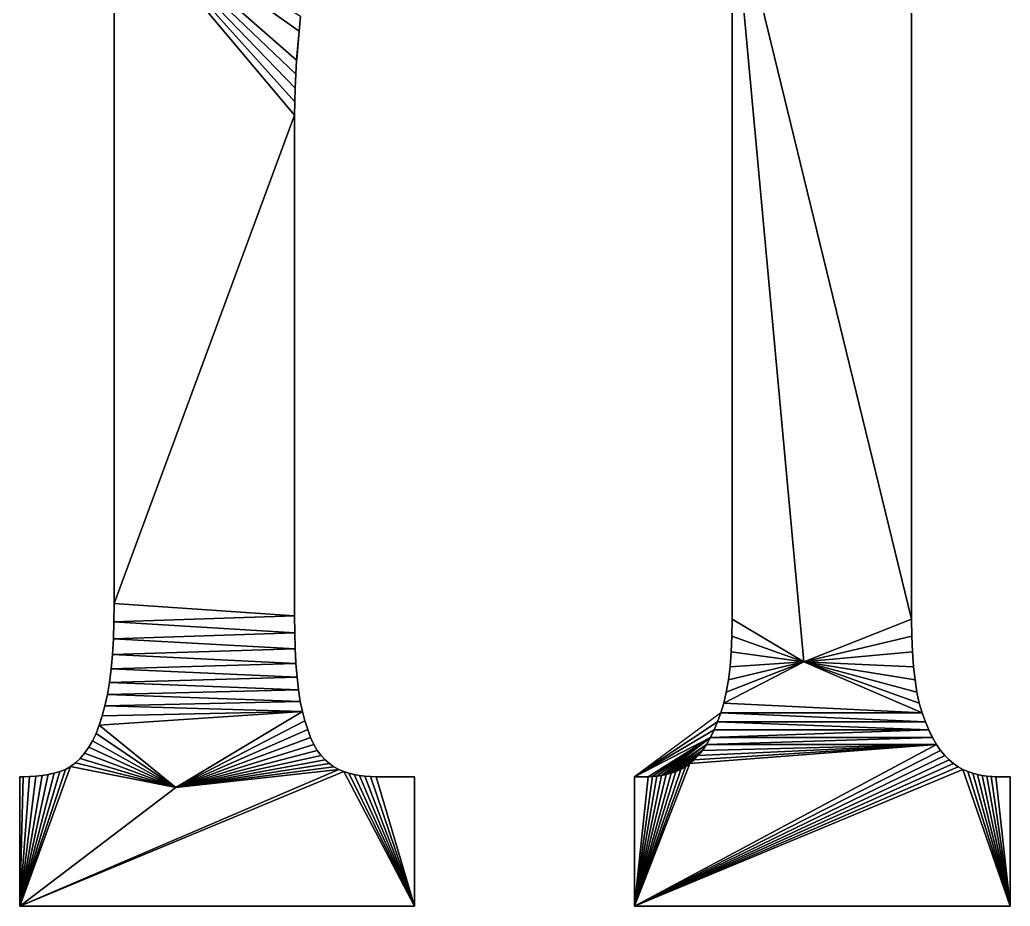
# Model space of a CAD drawing. Header units: inches. Extents: x 62 to 1153, y 3 to 780.
# Drawn here: x 86.934 to 90.973, y 31.263 to 34.875 of the extents above; entities that cross this region are included whole.
import ezdxf

# ---------------------------------------------------------------- set-up
doc = ezdxf.new("R2010")
doc.units = ezdxf.units.IN
doc.header["$MEASUREMENT"] = 0
doc.layers.add('Base', color=3, linetype='Continuous')

msp = doc.modelspace()

# ---------------------------------------------------------------- linework, layer by layer
at = {"layer": 'Base'}
for points in [[(90.571, 32.4325, -43), (90.571, 36.5665, -43), (89.839, 35.4325, -43)], [(90.571, 32.4325, -44), (90.571, 36.5665, -44), (90.571, 32.4325, -43)], [(90.571, 32.4325, -43), (90.571, 36.5665, -44), (90.571, 36.5665, -43)], [(89.839, 35.4325, -44), (89.839, 32.4325, -44), (89.839, 32.4325, -43)], [(89.839, 35.4325, -44), (89.839, 32.4325, -43), (89.839, 35.4325, -43)], [(89.839, 32.4325, -43), (90.131, 32.2595, -43), (89.839, 35.4325, -43)], [(90.571, 32.4325, -43), (89.839, 35.4325, -43), (90.131, 32.2595, -43)], [(87.319, 32.4965, -43), (88.054, 34.4875, -43), (87.319, 35.3615, -43)], [(88.073, 34.8295, -43), (88.079, 34.8885, -43), (87.319, 35.3615, -43)], [(88.06, 34.6535, -43), (88.063, 34.7115, -43), (87.319, 35.3615, -43)], [(88.055, 34.5415, -43), (88.057, 34.5975, -43), (87.319, 35.3615, -43)], [(88.057, 34.5975, -43), (88.06, 34.6535, -43), (87.319, 35.3615, -43)], [(88.063, 34.7115, -43), (88.073, 34.8295, -43), (87.319, 35.3615, -43)], [(88.054, 34.4875, -43), (88.055, 34.5415, -43), (87.319, 35.3615, -43)], [(87.319, 35.3615, -44), (87.319, 32.4965, -43), (87.319, 35.3615, -43)], [(87.319, 35.3615, -44), (87.319, 32.4965, -44), (87.319, 32.4965, -43)], [(88.079, 34.8885, -44), (88.079, 34.8885, -43), (88.073, 34.8295, -43)], [(88.079, 34.8885, -44), (88.073, 34.8295, -43), (88.073, 34.8295, -44)], [(88.073, 34.8295, -43), (88.063, 34.7115, -43), (88.0633, 34.7149, -44)], [(88.073, 34.8295, -44), (88.073, 34.8295, -43), (88.0633, 34.7149, -44)], [(88.063, 34.7115, -44), (88.063, 34.7115, -43), (88.06, 34.6535, -43)], [(88.063, 34.7115, -44), (88.06, 34.6535, -43), (88.06, 34.6535, -44)], [(88.063, 34.7115, -44), (88.0633, 34.7149, -44), (88.063, 34.7115, -43)], [(88.06, 34.6535, -44), (88.06, 34.6535, -43), (88.057, 34.5975, -43)], [(88.06, 34.6535, -44), (88.057, 34.5975, -43), (88.057, 34.5975, -44)], [(88.057, 34.5975, -44), (88.057, 34.5975, -43), (88.055, 34.5415, -43)], [(88.057, 34.5975, -44), (88.055, 34.5415, -43), (88.055, 34.5415, -44)], [(88.055, 34.5415, -44), (88.055, 34.5415, -43), (88.054, 34.4875, -43)], [(88.055, 34.5415, -44), (88.054, 34.4875, -43), (88.054, 34.4875, -44)], [(88.054, 34.4875, -43), (87.319, 32.4965, -43), (88.054, 32.4465, -43)], [(88.054, 32.4465, -44), (88.054, 34.4875, -44), (88.054, 32.4465, -43)], [(88.054, 34.4875, -43), (88.054, 32.4465, -43), (88.054, 34.4875, -44)], [(87.319, 32.4965, -43), (87.318, 32.4225, -43), (88.054, 32.4465, -43)], [(87.319, 32.4965, -44), (87.318, 32.4225, -44), (87.318, 32.4225, -43)], [(87.319, 32.4965, -44), (87.318, 32.4225, -43), (87.319, 32.4965, -43)], [(88.054, 32.4465, -43), (87.318, 32.4225, -43), (88.055, 32.3775, -43)], [(88.054, 32.4465, -44), (88.054, 32.4465, -43), (88.055, 32.3775, -43)], [(88.054, 32.4465, -44), (88.055, 32.3775, -43), (88.055, 32.3775, -44)], [(87.316, 32.3535, -43), (88.055, 32.3775, -43), (87.318, 32.4225, -43)], [(87.318, 32.4225, -44), (87.316, 32.3535, -44), (87.316, 32.3535, -43)], [(87.318, 32.4225, -44), (87.316, 32.3535, -43), (87.318, 32.4225, -43)], [(89.839, 32.4325, -44), (89.838, 32.3635, -44), (89.838, 32.3635, -43)], [(89.839, 32.4325, -44), (89.838, 32.3635, -43), (89.839, 32.4325, -43)], [(89.838, 32.3635, -43), (90.131, 32.2595, -43), (89.839, 32.4325, -43)], [(90.572, 32.3635, -43), (90.571, 32.4325, -43), (90.131, 32.2595, -43)], [(90.571, 32.4325, -44), (90.571, 32.4325, -43), (90.572, 32.3635, -43)], [(90.571, 32.4325, -44), (90.572, 32.3635, -43), (90.572, 32.3635, -44)], [(87.312, 32.2895, -43), (88.057, 32.3125, -43), (87.316, 32.3535, -43)], [(87.316, 32.3535, -44), (87.312, 32.2895, -44), (87.312, 32.2895, -43)], [(87.316, 32.3535, -44), (87.312, 32.2895, -43), (87.316, 32.3535, -43)], [(88.055, 32.3775, -43), (87.316, 32.3535, -43), (88.057, 32.3125, -43)], [(88.055, 32.3775, -44), (88.055, 32.3775, -43), (88.057, 32.3125, -43)], [(88.055, 32.3775, -44), (88.057, 32.3125, -43), (88.057, 32.3125, -44)], [(89.838, 32.3635, -44), (89.835, 32.2995, -44), (89.835, 32.2995, -43)], [(89.838, 32.3635, -44), (89.835, 32.2995, -43), (89.838, 32.3635, -43)], [(89.835, 32.2995, -43), (90.131, 32.2595, -43), (89.838, 32.3635, -43)], [(90.574, 32.2995, -43), (90.572, 32.3635, -43), (90.131, 32.2595, -43)], [(90.572, 32.3635, -44), (90.572, 32.3635, -43), (90.574, 32.2995, -43)], [(90.572, 32.3635, -44), (90.574, 32.2995, -43), (90.574, 32.2995, -44)], [(88.057, 32.3125, -43), (87.312, 32.2895, -43), (88.06, 32.2525, -43)], [(88.057, 32.3125, -44), (88.057, 32.3125, -43), (88.0597, 32.2595, -44)], [(88.057, 32.3125, -43), (88.06, 32.2525, -43), (88.0597, 32.2595, -44)], [(87.312, 32.2895, -43), (87.307, 32.2305, -43), (88.06, 32.2525, -43)], [(87.312, 32.2895, -43), (87.3095, 32.2595, -44), (87.307, 32.2305, -43)], [(87.312, 32.2895, -44), (87.3095, 32.2595, -44), (87.312, 32.2895, -43)], [(89.831, 32.2395, -43), (89.835, 32.2995, -43), (89.8324, 32.2595, -44)], [(89.831, 32.2395, -43), (90.131, 32.2595, -43), (89.835, 32.2995, -43)], [(89.835, 32.2995, -44), (89.8324, 32.2595, -44), (89.835, 32.2995, -43)], [(90.131, 32.2595, -43), (90.579, 32.2395, -43), (90.574, 32.2995, -43)], [(90.574, 32.2995, -44), (90.574, 32.2995, -43), (90.5774, 32.2595, -44)], [(90.574, 32.2995, -43), (90.579, 32.2395, -43), (90.5774, 32.2595, -44)], [(87.307, 32.2305, -44), (87.307, 32.2305, -43), (87.3095, 32.2595, -44)], [(88.065, 32.1965, -43), (88.06, 32.2525, -43), (87.307, 32.2305, -43)], [(88.06, 32.2525, -44), (88.0597, 32.2595, -44), (88.06, 32.2525, -43)], [(88.06, 32.2525, -44), (88.06, 32.2525, -43), (88.065, 32.1965, -43)], [(88.06, 32.2525, -44), (88.065, 32.1965, -43), (88.065, 32.1965, -44)], [(89.815, 32.1355, -43), (89.805, 32.0905, -43), (90.131, 32.2595, -43)], [(90.131, 32.2595, -43), (89.805, 32.0905, -43), (90.614, 32.0515, -43)], [(89.824, 32.1855, -43), (89.815, 32.1355, -43), (90.131, 32.2595, -43)], [(89.831, 32.2395, -43), (89.824, 32.1855, -43), (90.131, 32.2595, -43)], [(89.831, 32.2395, -44), (89.824, 32.1855, -44), (89.824, 32.1855, -43)], [(89.831, 32.2395, -44), (89.824, 32.1855, -43), (89.831, 32.2395, -43)], [(89.8324, 32.2595, -44), (89.831, 32.2395, -44), (89.831, 32.2395, -43)], [(90.585, 32.1855, -43), (90.579, 32.2395, -43), (90.131, 32.2595, -43)], [(90.602, 32.0905, -43), (90.592, 32.1355, -43), (90.131, 32.2595, -43)], [(90.592, 32.1355, -43), (90.585, 32.1855, -43), (90.131, 32.2595, -43)], [(90.614, 32.0515, -43), (90.602, 32.0905, -43), (90.131, 32.2595, -43)], [(90.579, 32.2395, -44), (90.5774, 32.2595, -44), (90.579, 32.2395, -43)], [(90.579, 32.2395, -44), (90.579, 32.2395, -43), (90.585, 32.1855, -43)], [(90.579, 32.2395, -44), (90.585, 32.1855, -43), (90.585, 32.1855, -44)], [(87.307, 32.2305, -43), (87.3, 32.1755, -43), (88.065, 32.1965, -43)], [(87.307, 32.2305, -43), (87.307, 32.2305, -44), (87.3, 32.1755, -43)], [(87.3, 32.1755, -44), (87.3, 32.1755, -43), (87.307, 32.2305, -44)], [(88.071, 32.1445, -43), (88.065, 32.1965, -43), (87.3, 32.1755, -43)], [(88.065, 32.1965, -44), (88.065, 32.1965, -43), (88.071, 32.1445, -43)], [(88.065, 32.1965, -44), (88.071, 32.1445, -43), (88.071, 32.1445, -44)], [(87.3, 32.1755, -43), (87.291, 32.1255, -43), (88.071, 32.1445, -43)], [(87.3, 32.1755, -44), (87.291, 32.1255, -43), (87.3, 32.1755, -43)], [(87.291, 32.1255, -43), (87.3, 32.1755, -44), (87.291, 32.1255, -44)], [(89.824, 32.1855, -44), (89.815, 32.1355, -44), (89.815, 32.1355, -43)], [(89.824, 32.1855, -44), (89.815, 32.1355, -43), (89.824, 32.1855, -43)], [(90.585, 32.1855, -44), (90.585, 32.1855, -43), (90.592, 32.1355, -43)], [(90.585, 32.1855, -44), (90.592, 32.1355, -43), (90.592, 32.1355, -44)], [(87.291, 32.1255, -43), (87.281, 32.0805, -43), (88.078, 32.0975, -43)], [(87.291, 32.1255, -43), (87.291, 32.1255, -44), (87.281, 32.0805, -43)], [(87.281, 32.0805, -44), (87.281, 32.0805, -43), (87.291, 32.1255, -44)], [(88.078, 32.0975, -43), (88.071, 32.1445, -43), (87.291, 32.1255, -43)], [(88.071, 32.1445, -44), (88.071, 32.1445, -43), (88.078, 32.0975, -43)], [(88.071, 32.1445, -44), (88.078, 32.0975, -43), (88.078, 32.0975, -44)], [(89.815, 32.1355, -44), (89.805, 32.0905, -44), (89.805, 32.0905, -43)], [(89.815, 32.1355, -44), (89.805, 32.0905, -43), (89.815, 32.1355, -43)], [(90.592, 32.1355, -44), (90.592, 32.1355, -43), (90.602, 32.0905, -43)], [(90.592, 32.1355, -44), (90.602, 32.0905, -43), (90.602, 32.0905, -44)], [(87.27, 32.0385, -43), (88.087, 32.0565, -43), (87.281, 32.0805, -43)], [(87.281, 32.0805, -44), (87.27, 32.0385, -44), (87.281, 32.0805, -43)], [(87.27, 32.0385, -43), (87.281, 32.0805, -43), (87.27, 32.0385, -44)], [(88.078, 32.0975, -43), (87.281, 32.0805, -43), (88.087, 32.0565, -43)], [(88.078, 32.0975, -43), (88.087, 32.0565, -43), (88.083, 32.0747, -44)], [(88.078, 32.0975, -44), (88.078, 32.0975, -43), (88.083, 32.0747, -44)], [(88.087, 32.0565, -44), (88.083, 32.0747, -44), (88.087, 32.0565, -43)], [(89.805, 32.0905, -44), (89.793, 32.0515, -44), (89.793, 32.0515, -43)], [(89.805, 32.0905, -44), (89.793, 32.0515, -43), (89.805, 32.0905, -43)], [(89.805, 32.0905, -43), (89.793, 32.0515, -43), (90.614, 32.0515, -43)], [(90.602, 32.0905, -44), (90.602, 32.0905, -43), (90.614, 32.0515, -43)], [(90.602, 32.0905, -44), (90.614, 32.0515, -43), (90.614, 32.0515, -44)], [(87.27, 32.0385, -43), (87.258, 32.0005, -43), (88.087, 32.0565, -43)], [(87.571, 31.7475, -43), (88.087, 32.0565, -43), (87.258, 32.0005, -43)], [(87.27, 32.0385, -43), (87.259, 32.0035, -44), (87.258, 32.0005, -43)], [(87.27, 32.0385, -44), (87.259, 32.0035, -44), (87.27, 32.0385, -43)], [(88.087, 32.0565, -43), (87.571, 31.7475, -43), (88.097, 32.0185, -43)], [(88.097, 32.0185, -44), (88.087, 32.0565, -44), (88.097, 32.0185, -43)], [(88.087, 32.0565, -43), (88.097, 32.0185, -43), (88.087, 32.0565, -44)], [(89.793, 32.0515, -44), (89.441, 31.7905, -44), (89.78, 32.0145, -44)], [(89.793, 32.0515, -44), (89.78, 32.0145, -44), (89.78, 32.0145, -43)], [(89.793, 32.0515, -44), (89.78, 32.0145, -43), (89.793, 32.0515, -43)], [(89.793, 32.0515, -43), (89.78, 32.0145, -43), (90.627, 32.0145, -43)], [(90.627, 32.0145, -43), (90.614, 32.0515, -43), (89.793, 32.0515, -43)], [(90.614, 32.0515, -44), (90.614, 32.0515, -43), (90.627, 32.0145, -43)], [(90.614, 32.0515, -44), (90.627, 32.0145, -43), (90.627, 32.0145, -44)], [(87.258, 32.0005, -43), (87.245, 31.9675, -43), (87.571, 31.7475, -43)], [(87.258, 32.0005, -43), (87.258, 32.0005, -44), (87.245, 31.9675, -43)], [(87.245, 31.9675, -44), (87.245, 31.9675, -43), (87.258, 32.0005, -44)], [(87.258, 32.0005, -44), (87.258, 32.0005, -43), (87.259, 32.0035, -44)], [(88.108, 31.9835, -43), (88.097, 32.0185, -43), (87.571, 31.7475, -43)], [(88.108, 31.9835, -43), (88.1017, 32.0035, -44), (88.097, 32.0185, -43)], [(88.097, 32.0185, -44), (88.097, 32.0185, -43), (88.1017, 32.0035, -44)], [(88.1017, 32.0035, -44), (88.108, 31.9835, -43), (88.108, 31.9835, -44)], [(89.78, 32.0145, -44), (89.441, 31.7905, -44), (89.766, 31.9815, -44)], [(89.78, 32.0145, -44), (89.766, 31.9815, -44), (89.766, 31.9815, -43)], [(89.78, 32.0145, -44), (89.766, 31.9815, -43), (89.78, 32.0145, -43)], [(89.766, 31.9815, -43), (90.641, 31.9815, -43), (89.78, 32.0145, -43)], [(90.641, 31.9815, -43), (90.627, 32.0145, -43), (89.78, 32.0145, -43)], [(90.627, 32.0145, -44), (90.627, 32.0145, -43), (90.641, 31.9815, -43)], [(90.627, 32.0145, -44), (90.641, 31.9815, -43), (90.641, 31.9815, -44)], [(87.245, 31.9675, -43), (87.23, 31.9375, -43), (87.571, 31.7475, -43)], [(87.23, 31.9375, -43), (87.245, 31.9675, -43), (87.23, 31.9375, -44)], [(87.245, 31.9675, -44), (87.23, 31.9375, -44), (87.245, 31.9675, -43)], [(88.108, 31.9835, -43), (87.571, 31.7475, -43), (88.12, 31.9515, -43)], [(88.12, 31.9515, -43), (87.571, 31.7475, -43), (88.133, 31.9225, -43)], [(88.12, 31.9515, -44), (88.108, 31.9835, -43), (88.12, 31.9515, -43)], [(88.108, 31.9835, -44), (88.108, 31.9835, -43), (88.12, 31.9515, -44)], [(88.133, 31.9225, -43), (88.133, 31.9225, -44), (88.12, 31.9515, -43)], [(88.12, 31.9515, -44), (88.12, 31.9515, -43), (88.133, 31.9225, -44)], [(89.766, 31.9815, -44), (89.441, 31.7905, -44), (89.751, 31.9505, -44)], [(89.496, 31.7905, -44), (89.751, 31.9505, -44), (89.441, 31.7905, -44)], [(89.514, 31.7915, -44), (89.751, 31.9505, -44), (89.496, 31.7905, -44)], [(89.532, 31.7935, -44), (89.751, 31.9505, -44), (89.514, 31.7915, -44)], [(89.551, 31.7965, -44), (89.751, 31.9505, -44), (89.532, 31.7935, -44)], [(89.751, 31.9505, -44), (89.551, 31.7965, -44), (89.735, 31.9225, -44)], [(89.751, 31.9505, -44), (89.735, 31.9225, -44), (89.735, 31.9225, -43)], [(89.751, 31.9505, -44), (89.735, 31.9225, -43), (89.751, 31.9505, -43)], [(89.735, 31.9225, -43), (90.656, 31.9505, -43), (89.751, 31.9505, -43)], [(90.656, 31.9505, -43), (89.735, 31.9225, -43), (90.672, 31.9225, -43)], [(89.766, 31.9815, -44), (89.751, 31.9505, -44), (89.751, 31.9505, -43)], [(89.766, 31.9815, -44), (89.751, 31.9505, -43), (89.766, 31.9815, -43)], [(89.751, 31.9505, -43), (90.641, 31.9815, -43), (89.766, 31.9815, -43)], [(90.641, 31.9815, -43), (89.751, 31.9505, -43), (90.656, 31.9505, -43)], [(90.656, 31.9505, -43), (90.643, 31.9773, -44), (90.641, 31.9815, -43)], [(90.641, 31.9815, -44), (90.641, 31.9815, -43), (90.643, 31.9773, -44)], [(90.656, 31.9505, -44), (90.643, 31.9773, -44), (90.656, 31.9505, -43)], [(90.656, 31.9505, -44), (90.656, 31.9505, -43), (90.672, 31.9225, -43)], [(90.672, 31.9225, -44), (90.656, 31.9505, -44), (90.672, 31.9225, -43)], [(87.215, 31.9115, -43), (87.198, 31.8875, -43), (87.571, 31.7475, -43)], [(87.215, 31.9115, -43), (87.215, 31.9115, -44), (87.198, 31.8875, -43)], [(87.215, 31.9115, -44), (87.198, 31.8875, -44), (87.198, 31.8875, -43)], [(87.23, 31.9375, -43), (87.215, 31.9115, -43), (87.571, 31.7475, -43)], [(87.23, 31.9375, -43), (87.23, 31.9375, -44), (87.215, 31.9115, -43)], [(87.215, 31.9115, -43), (87.23, 31.9375, -44), (87.215, 31.9115, -44)], [(88.133, 31.9225, -43), (87.571, 31.7475, -43), (88.147, 31.8975, -43)], [(88.133, 31.9225, -44), (88.133, 31.9225, -43), (88.147, 31.8975, -43)], [(88.147, 31.8975, -43), (88.147, 31.8975, -44), (88.133, 31.9225, -44)], [(89.441, 31.2635, -43), (90.672, 31.9225, -43), (89.667, 31.8445, -43)], [(90.689, 31.8975, -43), (90.672, 31.9225, -43), (89.441, 31.2635, -43)], [(89.57, 31.8005, -44), (89.735, 31.9225, -44), (89.551, 31.7965, -44)], [(89.735, 31.9225, -44), (89.57, 31.8005, -44), (89.718, 31.8975, -44)], [(89.667, 31.8445, -43), (90.672, 31.9225, -43), (89.684, 31.8595, -43)], [(89.684, 31.8595, -43), (90.672, 31.9225, -43), (89.701, 31.8775, -43)], [(89.701, 31.8775, -43), (90.672, 31.9225, -43), (89.718, 31.8975, -43)], [(89.735, 31.9225, -44), (89.718, 31.8975, -44), (89.718, 31.8975, -43)], [(89.735, 31.9225, -44), (89.718, 31.8975, -43), (89.735, 31.9225, -43)], [(89.718, 31.8975, -43), (90.672, 31.9225, -43), (89.735, 31.9225, -43)], [(90.672, 31.9225, -43), (90.689, 31.8975, -43), (90.672, 31.9225, -44)], [(90.689, 31.8975, -44), (90.672, 31.9225, -44), (90.689, 31.8975, -43)], [(87.18, 31.8655, -43), (87.571, 31.7475, -43), (87.198, 31.8875, -43)], [(87.18, 31.8655, -43), (87.198, 31.8875, -43), (87.18, 31.8655, -44)], [(87.198, 31.8875, -44), (87.18, 31.8655, -44), (87.198, 31.8875, -43)], [(88.147, 31.8975, -43), (87.571, 31.7475, -43), (88.163, 31.8775, -43)], [(88.163, 31.8775, -43), (87.571, 31.7475, -43), (88.179, 31.8595, -43)], [(88.147, 31.8975, -43), (88.163, 31.8775, -43), (88.147, 31.8975, -44)], [(88.163, 31.8775, -44), (88.147, 31.8975, -44), (88.163, 31.8775, -43)], [(88.163, 31.8775, -43), (88.179, 31.8595, -43), (88.163, 31.8775, -44)], [(88.179, 31.8595, -44), (88.163, 31.8775, -44), (88.179, 31.8595, -43)], [(90.706, 31.8775, -43), (90.689, 31.8975, -43), (89.441, 31.2635, -43)], [(90.706, 31.8775, -43), (89.441, 31.2635, -43), (90.724, 31.8595, -43)], [(89.718, 31.8975, -44), (89.57, 31.8005, -44), (89.701, 31.8775, -44)], [(89.59, 31.8055, -44), (89.701, 31.8775, -44), (89.57, 31.8005, -44)], [(89.61, 31.8125, -44), (89.701, 31.8775, -44), (89.59, 31.8055, -44)], [(89.619, 31.8161, -44), (89.701, 31.8775, -44), (89.61, 31.8125, -44)], [(89.619, 31.8161, -44), (89.684, 31.8595, -44), (89.701, 31.8775, -44)], [(89.701, 31.8775, -44), (89.684, 31.8595, -44), (89.684, 31.8595, -43)], [(89.701, 31.8775, -44), (89.684, 31.8595, -43), (89.701, 31.8775, -43)], [(89.718, 31.8975, -44), (89.701, 31.8775, -44), (89.701, 31.8775, -43)], [(89.718, 31.8975, -44), (89.701, 31.8775, -43), (89.718, 31.8975, -43)], [(90.706, 31.8775, -43), (90.706, 31.8775, -44), (90.689, 31.8975, -43)], [(90.706, 31.8775, -44), (90.689, 31.8975, -44), (90.689, 31.8975, -43)], [(90.724, 31.8595, -43), (90.724, 31.8595, -44), (90.706, 31.8775, -43)], [(90.706, 31.8775, -43), (90.724, 31.8595, -44), (90.706, 31.8775, -44)], [(87.141, 31.8325, -43), (87.12, 31.8205, -43), (86.934, 31.2635, -43)], [(86.934, 31.2635, -43), (87.571, 31.7475, -43), (87.141, 31.8325, -43)], [(87.12, 31.8205, -43), (87.141, 31.8325, -43), (87.12, 31.8205, -44)], [(87.141, 31.8325, -44), (87.12, 31.8205, -44), (87.141, 31.8325, -43)], [(87.161, 31.8475, -43), (87.141, 31.8325, -43), (87.571, 31.7475, -43)], [(87.161, 31.8475, -43), (87.161, 31.8475, -44), (87.141, 31.8325, -43)], [(87.141, 31.8325, -43), (87.161, 31.8475, -44), (87.141, 31.8325, -44)], [(87.18, 31.8655, -43), (87.161, 31.8475, -43), (87.571, 31.7475, -43)], [(87.18, 31.8655, -43), (87.18, 31.8655, -44), (87.161, 31.8475, -43)], [(87.161, 31.8475, -44), (87.161, 31.8475, -43), (87.18, 31.8655, -44)], [(88.179, 31.8595, -43), (87.571, 31.7475, -43), (88.197, 31.8445, -43)], [(88.197, 31.8445, -43), (87.571, 31.7475, -43), (88.215, 31.8315, -43)], [(88.215, 31.8315, -43), (87.571, 31.7475, -43), (88.235, 31.8205, -43)], [(88.179, 31.8595, -43), (88.197, 31.8445, -43), (88.197, 31.8445, -44)], [(88.197, 31.8445, -44), (88.179, 31.8595, -44), (88.179, 31.8595, -43)], [(88.197, 31.8445, -44), (88.197, 31.8445, -43), (88.215, 31.8315, -43)], [(88.215, 31.8315, -44), (88.197, 31.8445, -44), (88.215, 31.8315, -43)], [(88.215, 31.8315, -43), (88.235, 31.8205, -43), (88.215, 31.8315, -44)], [(88.235, 31.8205, -44), (88.215, 31.8315, -44), (88.235, 31.8205, -43)], [(90.724, 31.8595, -43), (89.441, 31.2635, -43), (90.742, 31.8445, -43)], [(89.441, 31.2635, -43), (89.667, 31.8445, -43), (89.649, 31.8315, -43)], [(90.742, 31.8445, -43), (89.441, 31.2635, -43), (90.761, 31.8315, -43)], [(89.649, 31.8315, -43), (89.63, 31.8205, -43), (89.441, 31.2635, -43)], [(90.761, 31.8315, -43), (89.441, 31.2635, -43), (90.78, 31.8205, -43)], [(89.619, 31.8161, -44), (89.667, 31.8445, -44), (89.684, 31.8595, -44)], [(89.619, 31.8161, -44), (89.649, 31.8315, -44), (89.667, 31.8445, -44)], [(89.619, 31.8161, -44), (89.63, 31.8205, -44), (89.649, 31.8315, -44)], [(89.63, 31.8205, -44), (89.63, 31.8205, -43), (89.649, 31.8315, -43)], [(89.63, 31.8205, -44), (89.649, 31.8315, -43), (89.649, 31.8315, -44)], [(89.649, 31.8315, -44), (89.649, 31.8315, -43), (89.667, 31.8445, -43)], [(89.649, 31.8315, -44), (89.667, 31.8445, -43), (89.667, 31.8445, -44)], [(89.667, 31.8445, -44), (89.667, 31.8445, -43), (89.684, 31.8595, -43)], [(89.667, 31.8445, -44), (89.684, 31.8595, -43), (89.684, 31.8595, -44)], [(90.742, 31.8445, -44), (90.724, 31.8595, -44), (90.742, 31.8445, -43)], [(90.724, 31.8595, -43), (90.742, 31.8445, -43), (90.724, 31.8595, -44)], [(90.742, 31.8445, -43), (90.761, 31.8315, -43), (90.742, 31.8445, -44)], [(90.761, 31.8315, -44), (90.742, 31.8445, -44), (90.761, 31.8315, -43)], [(90.78, 31.8205, -44), (90.761, 31.8315, -44), (90.78, 31.8205, -43)], [(90.761, 31.8315, -43), (90.78, 31.8205, -43), (90.761, 31.8315, -44)], [(87.12, 31.8205, -43), (87.097, 31.8125, -43), (86.934, 31.2635, -43)], [(86.934, 31.2635, -43), (88.235, 31.8205, -43), (87.571, 31.7475, -43)], [(88.235, 31.8205, -43), (86.934, 31.2635, -43), (88.255, 31.8125, -43)], [(87.097, 31.8125, -43), (87.074, 31.8055, -43), (86.934, 31.2635, -43)], [(86.934, 31.2635, -43), (88.543, 31.2635, -43), (88.255, 31.8125, -43)], [(86.934, 31.2635, -43), (87.074, 31.8055, -43), (87.05, 31.8005, -43)], [(87.05, 31.8005, -43), (87.025, 31.7965, -43), (86.934, 31.2635, -43)], [(87.025, 31.7965, -43), (87, 31.7935, -43), (86.934, 31.2635, -43)], [(87, 31.7935, -43), (86.974, 31.7915, -43), (86.934, 31.2635, -43)], [(86.974, 31.7915, -43), (86.948, 31.7905, -43), (86.934, 31.2635, -43)], [(86.934, 31.7905, -43), (86.934, 31.2635, -43), (86.948, 31.7905, -43)], [(86.934, 31.7905, -44), (86.934, 31.7905, -43), (86.948, 31.7905, -43)], [(86.934, 31.7905, -44), (86.948, 31.7905, -43), (86.948, 31.7905, -44)], [(86.934, 31.2635, -43), (86.934, 31.7905, -43), (86.934, 31.7905, -44)], [(86.934, 31.7905, -44), (86.934, 31.2635, -44), (86.934, 31.2635, -43)], [(86.948, 31.7905, -44), (86.948, 31.7905, -43), (86.974, 31.7915, -43)], [(86.948, 31.7905, -44), (86.974, 31.7915, -43), (86.974, 31.7915, -44)], [(86.974, 31.7915, -44), (86.974, 31.7915, -43), (87, 31.7935, -43)], [(86.974, 31.7915, -44), (87, 31.7935, -43), (87, 31.7935, -44)], [(87, 31.7935, -44), (87, 31.7935, -43), (87.025, 31.7965, -43)], [(87, 31.7935, -44), (87.025, 31.7965, -43), (87.025, 31.7965, -44)], [(87.025, 31.7965, -44), (87.025, 31.7965, -43), (87.05, 31.8005, -43)], [(87.025, 31.7965, -44), (87.05, 31.8005, -43), (87.05, 31.8005, -44)], [(87.074, 31.8055, -43), (87.059, 31.8024, -44), (87.05, 31.8005, -43)], [(87.05, 31.8005, -44), (87.05, 31.8005, -43), (87.059, 31.8024, -44)], [(87.074, 31.8055, -44), (87.059, 31.8024, -44), (87.074, 31.8055, -43)], [(87.097, 31.8125, -43), (87.097, 31.8125, -44), (87.074, 31.8055, -43)], [(87.097, 31.8125, -44), (87.074, 31.8055, -44), (87.074, 31.8055, -43)], [(87.12, 31.8205, -43), (87.12, 31.8205, -44), (87.097, 31.8125, -43)], [(87.097, 31.8125, -44), (87.097, 31.8125, -43), (87.12, 31.8205, -44)], [(88.235, 31.8205, -43), (88.255, 31.8125, -43), (88.235, 31.8205, -44)], [(88.255, 31.8125, -44), (88.235, 31.8205, -44), (88.255, 31.8125, -43)], [(88.255, 31.8125, -43), (88.276, 31.8055, -43), (88.276, 31.8055, -44)], [(88.276, 31.8055, -44), (88.255, 31.8125, -44), (88.255, 31.8125, -43)], [(88.276, 31.8055, -43), (88.255, 31.8125, -43), (88.543, 31.2635, -43)], [(88.276, 31.8055, -44), (88.276, 31.8055, -43), (88.297, 31.8005, -43)], [(88.297, 31.8005, -44), (88.276, 31.8055, -44), (88.297, 31.8005, -43)], [(88.297, 31.8005, -43), (88.276, 31.8055, -43), (88.543, 31.2635, -43)], [(88.297, 31.8005, -43), (88.319, 31.7965, -43), (88.297, 31.8005, -44)], [(88.319, 31.7965, -44), (88.297, 31.8005, -44), (88.319, 31.7965, -43)], [(88.319, 31.7965, -43), (88.297, 31.8005, -43), (88.543, 31.2635, -43)], [(88.339, 31.7937, -44), (88.319, 31.7965, -44), (88.319, 31.7965, -43)], [(88.319, 31.7965, -43), (88.341, 31.7935, -43), (88.339, 31.7937, -44)], [(88.341, 31.7935, -43), (88.319, 31.7965, -43), (88.543, 31.2635, -43)], [(88.341, 31.7935, -44), (88.339, 31.7937, -44), (88.341, 31.7935, -43)], [(88.364, 31.7915, -44), (88.341, 31.7935, -44), (88.364, 31.7915, -43)], [(88.341, 31.7935, -43), (88.364, 31.7915, -43), (88.341, 31.7935, -44)], [(88.364, 31.7915, -43), (88.341, 31.7935, -43), (88.543, 31.2635, -43)], [(88.364, 31.7915, -44), (88.364, 31.7915, -43), (88.387, 31.7905, -43)], [(88.364, 31.7915, -44), (88.387, 31.7905, -43), (88.387, 31.7905, -44)], [(88.387, 31.7905, -43), (88.364, 31.7915, -43), (88.543, 31.2635, -43)], [(88.543, 31.7905, -44), (88.387, 31.7905, -43), (88.543, 31.7905, -43)], [(88.543, 31.7905, -44), (88.387, 31.7905, -44), (88.387, 31.7905, -43)], [(88.543, 31.7905, -43), (88.387, 31.7905, -43), (88.543, 31.2635, -43)], [(88.543, 31.7905, -44), (88.543, 31.7905, -43), (88.543, 31.2635, -44)], [(88.543, 31.2635, -43), (88.543, 31.2635, -44), (88.543, 31.7905, -43)], [(89.61, 31.8125, -43), (89.441, 31.2635, -43), (89.63, 31.8205, -43)], [(90.973, 31.2635, -43), (90.78, 31.8205, -43), (89.441, 31.2635, -43)], [(89.61, 31.8125, -43), (89.59, 31.8055, -43), (89.441, 31.2635, -43)], [(89.59, 31.8055, -43), (89.57, 31.8005, -43), (89.441, 31.2635, -43)], [(89.57, 31.8005, -43), (89.551, 31.7965, -43), (89.441, 31.2635, -43)], [(89.551, 31.7965, -43), (89.532, 31.7935, -43), (89.441, 31.2635, -43)], [(89.532, 31.7935, -43), (89.514, 31.7915, -43), (89.441, 31.2635, -43)], [(89.514, 31.7915, -43), (89.496, 31.7905, -43), (89.441, 31.2635, -43)], [(89.441, 31.2635, -43), (89.441, 31.7905, -43), (89.441, 31.7905, -44)], [(89.441, 31.2635, -43), (89.441, 31.7905, -44), (89.441, 31.2635, -44)], [(89.441, 31.7905, -43), (89.496, 31.7905, -43), (89.496, 31.7905, -44)], [(89.441, 31.7905, -43), (89.496, 31.7905, -44), (89.441, 31.7905, -44)], [(89.441, 31.7905, -43), (89.441, 31.2635, -43), (89.496, 31.7905, -43)], [(89.496, 31.7905, -44), (89.496, 31.7905, -43), (89.514, 31.7915, -43)], [(89.496, 31.7905, -44), (89.514, 31.7915, -43), (89.514, 31.7915, -44)], [(89.514, 31.7915, -44), (89.514, 31.7915, -43), (89.532, 31.7935, -43)], [(89.514, 31.7915, -44), (89.532, 31.7935, -43), (89.532, 31.7935, -44)], [(89.532, 31.7935, -44), (89.532, 31.7935, -43), (89.551, 31.7965, -43)], [(89.532, 31.7935, -44), (89.551, 31.7965, -43), (89.551, 31.7965, -44)], [(89.551, 31.7965, -44), (89.551, 31.7965, -43), (89.57, 31.8005, -43)], [(89.551, 31.7965, -44), (89.57, 31.8005, -43), (89.57, 31.8005, -44)], [(89.57, 31.8005, -44), (89.57, 31.8005, -43), (89.59, 31.8055, -43)], [(89.57, 31.8005, -44), (89.59, 31.8055, -43), (89.59, 31.8055, -44)], [(89.59, 31.8055, -44), (89.59, 31.8055, -43), (89.61, 31.8125, -43)], [(89.59, 31.8055, -44), (89.61, 31.8125, -43), (89.61, 31.8125, -44)], [(89.61, 31.8125, -43), (89.63, 31.8205, -43), (89.619, 31.8161, -44)], [(89.61, 31.8125, -44), (89.61, 31.8125, -43), (89.619, 31.8161, -44)], [(89.63, 31.8205, -44), (89.619, 31.8161, -44), (89.63, 31.8205, -43)], [(90.8, 31.8125, -43), (90.8, 31.8125, -44), (90.78, 31.8205, -43)], [(90.78, 31.8205, -44), (90.78, 31.8205, -43), (90.8, 31.8125, -44)], [(90.8, 31.8125, -43), (90.78, 31.8205, -43), (90.973, 31.2635, -43)], [(90.8, 31.8125, -43), (90.82, 31.8055, -43), (90.8, 31.8125, -44)], [(90.82, 31.8055, -44), (90.8, 31.8125, -44), (90.82, 31.8055, -43)], [(90.82, 31.8055, -43), (90.8, 31.8125, -43), (90.973, 31.2635, -43)], [(90.84, 31.8005, -43), (90.84, 31.8005, -44), (90.82, 31.8055, -43)], [(90.84, 31.8005, -44), (90.82, 31.8055, -44), (90.82, 31.8055, -43)], [(90.84, 31.8005, -43), (90.82, 31.8055, -43), (90.973, 31.2635, -43)], [(90.859, 31.7965, -43), (90.859, 31.7965, -44), (90.84, 31.8005, -43)], [(90.84, 31.8005, -43), (90.859, 31.7965, -44), (90.84, 31.8005, -44)], [(90.859, 31.7965, -43), (90.84, 31.8005, -43), (90.973, 31.2635, -43)], [(90.878, 31.7935, -44), (90.859, 31.7965, -44), (90.878, 31.7935, -43)], [(90.859, 31.7965, -43), (90.878, 31.7935, -43), (90.859, 31.7965, -44)], [(90.878, 31.7935, -43), (90.859, 31.7965, -43), (90.973, 31.2635, -43)], [(90.878, 31.7935, -43), (90.896, 31.7915, -43), (90.878, 31.7935, -44)], [(90.896, 31.7915, -44), (90.878, 31.7935, -44), (90.896, 31.7915, -43)], [(90.896, 31.7915, -43), (90.878, 31.7935, -43), (90.973, 31.2635, -43)], [(90.896, 31.7915, -44), (90.896, 31.7915, -43), (90.899, 31.7913, -44)], [(90.914, 31.7905, -43), (90.899, 31.7913, -44), (90.896, 31.7915, -43)], [(90.896, 31.7915, -43), (90.973, 31.2635, -43), (90.914, 31.7905, -43)], [(90.899, 31.7913, -44), (90.914, 31.7905, -43), (90.914, 31.7905, -44)], [(90.973, 31.7905, -44), (90.914, 31.7905, -43), (90.973, 31.7905, -43)], [(90.914, 31.7905, -44), (90.914, 31.7905, -43), (90.973, 31.7905, -44)], [(90.973, 31.2635, -43), (90.973, 31.7905, -43), (90.914, 31.7905, -43)], [(90.973, 31.7905, -43), (90.973, 31.2635, -43), (90.973, 31.7905, -44)], [(90.973, 31.2635, -44), (90.973, 31.7905, -44), (90.973, 31.2635, -43)], [(88.543, 31.2635, -44), (88.543, 31.2635, -43), (86.934, 31.2635, -43)], [(86.934, 31.2635, -44), (88.543, 31.2635, -44), (86.934, 31.2635, -43)], [(89.441, 31.2635, -44), (90.973, 31.2635, -44), (89.441, 31.2635, -43)], [(90.973, 31.2635, -43), (89.441, 31.2635, -43), (90.973, 31.2635, -44)]]:
    msp.add_3dface(points, dxfattribs=at)

doc.saveas('drawing.dxf')
